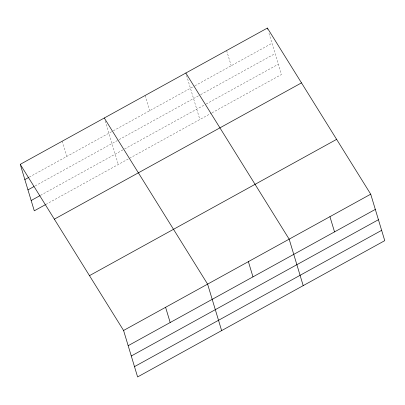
<?xml version="1.0" encoding="UTF-8"?>
<svg xmlns="http://www.w3.org/2000/svg" width="405" height="405" viewBox="0 0 405 405"><rect width="100%" height="100%" fill="white"/><g stroke="black" fill="none" stroke-linecap="round" stroke-linejoin="round"><path stroke-width="0.3" stroke-dasharray="2.02 1.52" d="M29.266 177.122L112.732 131.098M113.284 130.795L194.289 86.123M194.84 85.82L271.988 43.274M35.144 185.915L118.599 139.892M119.151 139.588L200.161 94.917M200.708 94.613L275.101 53.592M40.566 195.321L124.016 149.303M124.563 148.999L205.573 104.328M206.125 104.024L278.311 64.218M45.892 204.414L211.44 113.122M211.992 112.818L281.424 74.53L268.631 32.152M226.618 50.544L231.209 65.762M186.543 75.37L199.868 119.505M145.056 95.519L149.653 110.737M105.163 120.933L118.311 164.481M62.264 141.173L66.86 156.396"/><path stroke-width="0.61" d="M20.25 164.344L267.396 28.056L370.717 194.182L384.75 240.656L137.604 376.944L123.576 330.47L20.25 164.344L34.283 210.818L45.34 204.722M24.847 179.562L28.714 177.43M27.96 189.874L34.04 186.523M31.17 200.505L40.014 195.625M54.346 219.166L301.492 82.878M89.475 275.648L336.621 139.36M123.576 330.47L370.717 194.182M128.167 345.688L375.313 209.4M131.281 356L378.427 219.718M134.49 366.631L381.637 230.344M185.839 73.032L289.16 239.158L303.193 285.631M104.277 118.007L207.603 284.133L221.636 330.607M329.938 216.67L334.535 231.888M267.396 28.056L267.751 29.226M248.381 261.645L252.978 276.863M165.589 307.299L170.181 322.522"/></g></svg>
